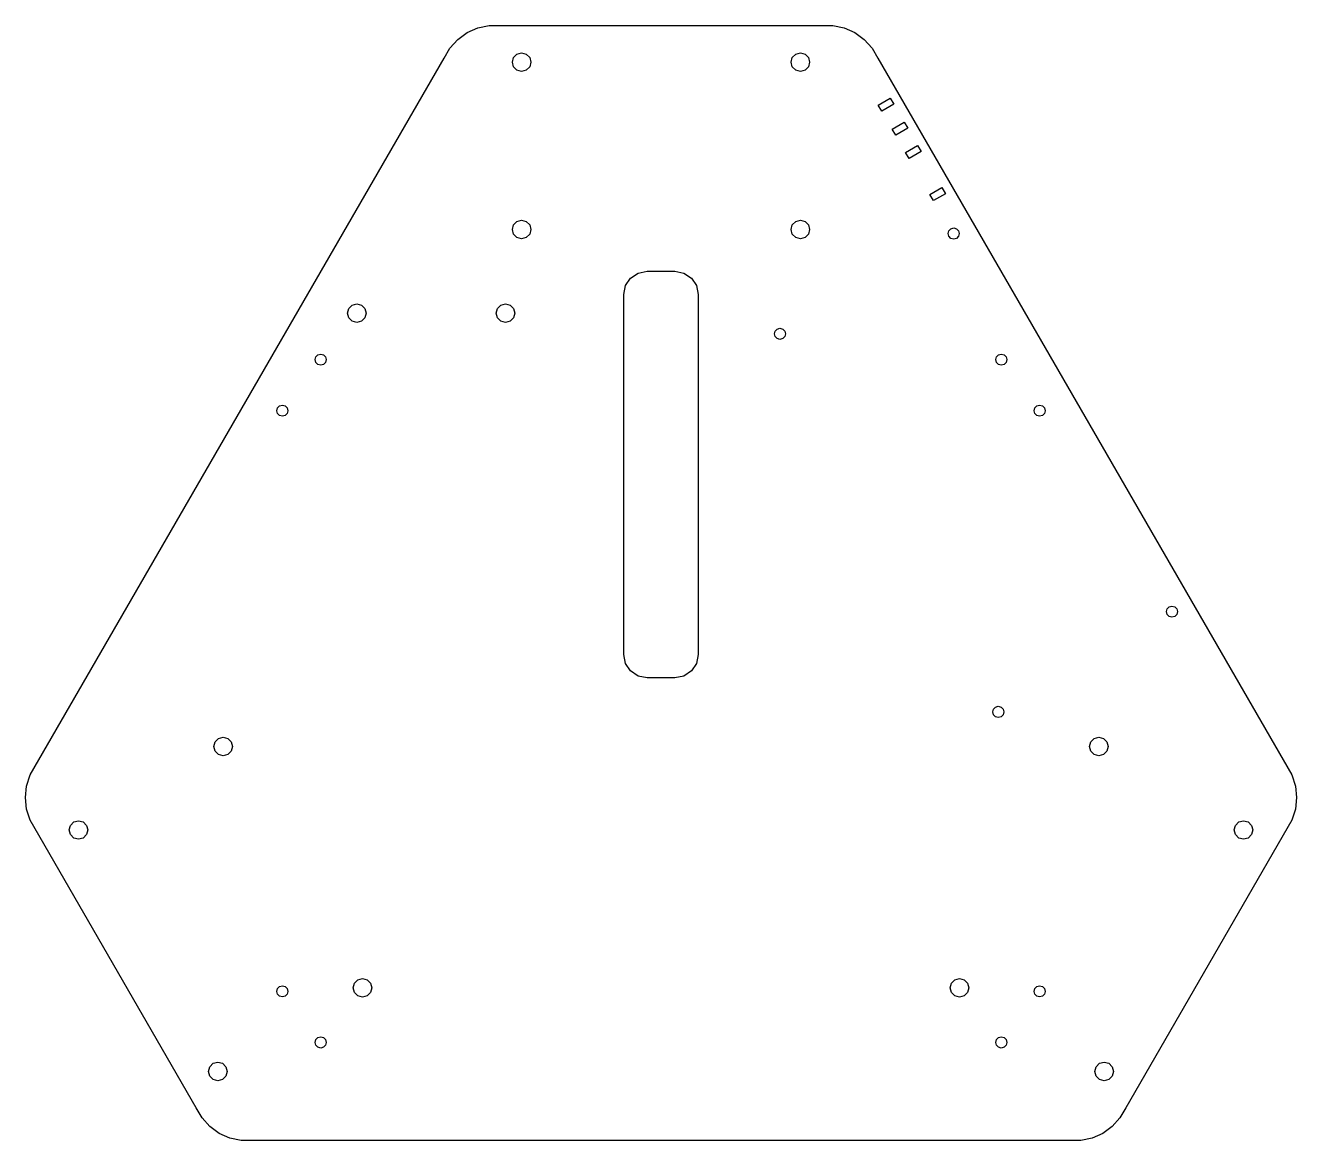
# Model space of a CAD drawing. Extents: x -137 to 137, y -105 to 135.
import ezdxf

# ---------------------------------------------------------------- set-up
doc = ezdxf.new("R2010")
doc.units = 0
doc.layers.get('0').update_dxf_attribs({"linetype": 'CONTINUOUS'})

msp = doc.modelspace()

# ---------------------------------------------------------------- linework, layer by layer
at = {"color": 7}
for points in [[(-136.82, -30.807), (-136.558, -28.312), (-135.783, -25.926), (-46.693, 128.381), (-45.438, 130.553), (-43.76, 132.418), (-41.73, 133.892), (-39.438, 134.913), (-36.984, 135.434), (36.984, 135.434), (39.438, 134.913), (41.73, 133.892), (43.76, 132.418), (45.438, 130.553), (46.693, 128.381), (135.783, -25.926), (136.558, -28.312), (136.82, -30.807), (136.558, -33.302), (135.783, -35.688), (100.052, -97.575), (98.797, -99.747), (97.119, -101.612), (95.089, -103.086), (92.797, -104.107), (90.343, -104.628), (-90.343, -104.628), (-92.797, -104.107), (-95.089, -103.086), (-97.119, -101.612), (-98.797, -99.747), (-100.052, -97.575), (-135.783, -35.688), (-136.558, -33.302), (-136.82, -30.807)], [(-32, 127.5), (-31.732, 128.5), (-31, 129.232), (-30, 129.5), (-29, 129.232), (-28.268, 128.5), (-28, 127.5), (-28.268, 126.5), (-29, 125.768), (-30, 125.5), (-31, 125.768), (-31.732, 126.5), (-32, 127.5)], [(28, 127.5), (28.268, 128.5), (29, 129.232), (30, 129.5), (31, 129.232), (31.732, 128.5), (32, 127.5), (31.732, 126.5), (31, 125.768), (30, 125.5), (29, 125.768), (28.268, 126.5), (28, 127.5)], [(46.767, 118.283), (49.365, 119.783), (50.115, 118.484), (47.517, 116.984), (46.767, 118.283)], [(49.767, 113.087), (52.365, 114.587), (53.115, 113.288), (50.517, 111.788), (49.767, 113.087)], [(52.642, 108.108), (55.24, 109.608), (55.99, 108.309), (53.392, 106.809), (52.642, 108.108)], [(57.892, 99.014), (60.49, 100.514), (61.24, 99.215), (58.642, 97.715), (57.892, 99.014)], [(-32, 91.5), (-31.732, 92.5), (-31, 93.232), (-30, 93.5), (-29, 93.232), (-28.268, 92.5), (-28, 91.5), (-28.268, 90.5), (-29, 89.768), (-30, 89.5), (-31, 89.768), (-31.732, 90.5), (-32, 91.5)], [(28, 91.5), (28.268, 92.5), (29, 93.232), (30, 93.5), (31, 93.232), (31.732, 92.5), (32, 91.5), (31.732, 90.5), (31, 89.768), (30, 89.5), (29, 89.768), (28.268, 90.5), (28, 91.5)], [(61.81, 90.632), (61.97, 91.232), (62.41, 91.671), (63.01, 91.832), (63.609, 91.671), (64.049, 91.232), (64.209, 90.632), (64.049, 90.032), (63.61, 89.593), (63.009, 89.432), (62.41, 89.593), (61.97, 90.032), (61.81, 90.632)], [(-8, 0), (-8, 77.5), (-7.619, 79.413), (-6.536, 81.036), (-4.913, 82.119), (-3, 82.5), (3, 82.5), (4.913, 82.119), (6.536, 81.036), (7.619, 79.413), (8, 77.5), (8, 0), (7.619, -1.913), (6.536, -3.536), (4.913, -4.619), (3, -5), (-3, -5), (-4.913, -4.619), (-6.536, -3.536), (-7.619, -1.913), (-8, 0)], [(-67.5, 73.5), (-67.232, 74.5), (-66.5, 75.232), (-65.5, 75.5), (-64.5, 75.232), (-63.768, 74.5), (-63.5, 73.5), (-63.768, 72.5), (-64.5, 71.768), (-65.5, 71.5), (-66.5, 71.768), (-67.232, 72.5), (-67.5, 73.5)], [(-35.5, 73.5), (-35.232, 74.5), (-34.5, 75.232), (-33.5, 75.5), (-32.5, 75.232), (-31.768, 74.5), (-31.5, 73.5), (-31.768, 72.5), (-32.5, 71.768), (-33.5, 71.5), (-34.5, 71.768), (-35.232, 72.5), (-35.5, 73.5)], [(24.415, 69.042), (24.575, 69.642), (25.015, 70.081), (25.615, 70.242), (26.214, 70.081), (26.654, 69.642), (26.814, 69.042), (26.654, 68.442), (26.215, 68.003), (25.614, 67.842), (25.015, 68.003), (24.575, 68.442), (24.415, 69.042)], [(-74.45, 63.5), (-74.289, 64.1), (-73.85, 64.539), (-73.25, 64.7), (-72.65, 64.539), (-72.211, 64.1), (-72.05, 63.5), (-72.211, 62.9), (-72.65, 62.461), (-73.25, 62.3), (-73.85, 62.461), (-74.289, 62.9), (-74.45, 63.5)], [(72.05, 63.5), (72.211, 64.1), (72.65, 64.539), (73.25, 64.7), (73.85, 64.539), (74.289, 64.1), (74.45, 63.5), (74.289, 62.9), (73.85, 62.461), (73.25, 62.3), (72.65, 62.461), (72.211, 62.9), (72.05, 63.5)], [(-82.7, 52.5), (-82.539, 53.1), (-82.1, 53.539), (-81.5, 53.7), (-80.9, 53.539), (-80.461, 53.1), (-80.3, 52.5), (-80.461, 51.9), (-80.9, 51.461), (-81.5, 51.3), (-82.1, 51.461), (-82.539, 51.9), (-82.7, 52.5)], [(80.3, 52.5), (80.461, 53.1), (80.9, 53.539), (81.5, 53.7), (82.1, 53.539), (82.539, 53.1), (82.7, 52.5), (82.539, 51.9), (82.1, 51.461), (81.5, 51.3), (80.9, 51.461), (80.461, 51.9), (80.3, 52.5)], [(108.8, 9.243), (108.96, 9.843), (109.4, 10.282), (110, 10.443), (110.599, 10.282), (111.039, 9.843), (111.199, 9.243), (111.039, 8.643), (110.6, 8.204), (109.999, 8.043), (109.4, 8.204), (108.96, 8.643), (108.8, 9.243)], [(71.405, -12.347), (71.565, -11.747), (72.005, -11.308), (72.605, -11.147), (73.204, -11.308), (73.644, -11.747), (73.804, -12.347), (73.644, -12.947), (73.205, -13.386), (72.604, -13.547), (72.005, -13.386), (71.565, -12.947), (71.405, -12.347)], [(-96.241, -19.769), (-95.973, -18.769), (-95.241, -18.037), (-94.241, -17.769), (-93.241, -18.037), (-92.509, -18.769), (-92.241, -19.769), (-92.509, -20.769), (-93.241, -21.501), (-94.241, -21.769), (-95.241, -21.501), (-95.973, -20.769), (-96.241, -19.769)], [(92.241, -19.769), (92.509, -18.769), (93.241, -18.037), (94.241, -17.769), (95.241, -18.037), (95.973, -18.769), (96.241, -19.769), (95.973, -20.769), (95.241, -21.501), (94.241, -21.769), (93.241, -21.501), (92.509, -20.769), (92.241, -19.769)], [(-127.418, -37.769), (-127.15, -36.769), (-126.418, -36.037), (-125.418, -35.769), (-124.418, -36.037), (-123.686, -36.769), (-123.418, -37.769), (-123.686, -38.769), (-124.418, -39.501), (-125.418, -39.769), (-126.418, -39.501), (-127.15, -38.769), (-127.418, -37.769)], [(123.418, -37.769), (123.686, -36.769), (124.418, -36.037), (125.418, -35.769), (126.418, -36.037), (127.15, -36.769), (127.418, -37.769), (127.15, -38.769), (126.418, -39.501), (125.418, -39.769), (124.418, -39.501), (123.686, -38.769), (123.418, -37.769)], [(-66.241, -71.731), (-65.973, -70.731), (-65.241, -69.999), (-64.241, -69.731), (-63.241, -69.999), (-62.509, -70.731), (-62.241, -71.731), (-62.509, -72.731), (-63.241, -73.463), (-64.241, -73.731), (-65.241, -73.463), (-65.973, -72.731), (-66.241, -71.731)], [(62.241, -71.731), (62.509, -70.731), (63.241, -69.999), (64.241, -69.731), (65.241, -69.999), (65.973, -70.731), (66.241, -71.731), (65.973, -72.731), (65.241, -73.463), (64.241, -73.731), (63.241, -73.463), (62.509, -72.731), (62.241, -71.731)], [(-82.7, -72.5), (-82.539, -71.9), (-82.1, -71.461), (-81.5, -71.3), (-80.9, -71.461), (-80.461, -71.9), (-80.3, -72.5), (-80.461, -73.1), (-80.9, -73.539), (-81.5, -73.7), (-82.1, -73.539), (-82.539, -73.1), (-82.7, -72.5)], [(80.3, -72.5), (80.461, -71.9), (80.9, -71.461), (81.5, -71.3), (82.1, -71.461), (82.539, -71.9), (82.7, -72.5), (82.539, -73.1), (82.1, -73.539), (81.5, -73.7), (80.9, -73.539), (80.461, -73.1), (80.3, -72.5)], [(-74.45, -83.5), (-74.289, -82.9), (-73.85, -82.461), (-73.25, -82.3), (-72.65, -82.461), (-72.211, -82.9), (-72.05, -83.5), (-72.211, -84.1), (-72.65, -84.539), (-73.25, -84.7), (-73.85, -84.539), (-74.289, -84.1), (-74.45, -83.5)], [(72.05, -83.5), (72.211, -82.9), (72.65, -82.461), (73.25, -82.3), (73.85, -82.461), (74.289, -82.9), (74.45, -83.5), (74.289, -84.1), (73.85, -84.539), (73.25, -84.7), (72.65, -84.539), (72.211, -84.1), (72.05, -83.5)], [(-97.418, -89.731), (-97.15, -88.731), (-96.418, -87.999), (-95.418, -87.731), (-94.418, -87.999), (-93.686, -88.731), (-93.418, -89.731), (-93.686, -90.731), (-94.418, -91.463), (-95.418, -91.731), (-96.418, -91.463), (-97.15, -90.731), (-97.418, -89.731)], [(93.418, -89.731), (93.686, -88.731), (94.418, -87.999), (95.418, -87.731), (96.418, -87.999), (97.15, -88.731), (97.418, -89.731), (97.15, -90.731), (96.418, -91.463), (95.418, -91.731), (94.418, -91.463), (93.686, -90.731), (93.418, -89.731)]]:
    msp.add_lwpolyline(points, dxfattribs=at)

doc.saveas('drawing.dxf')
